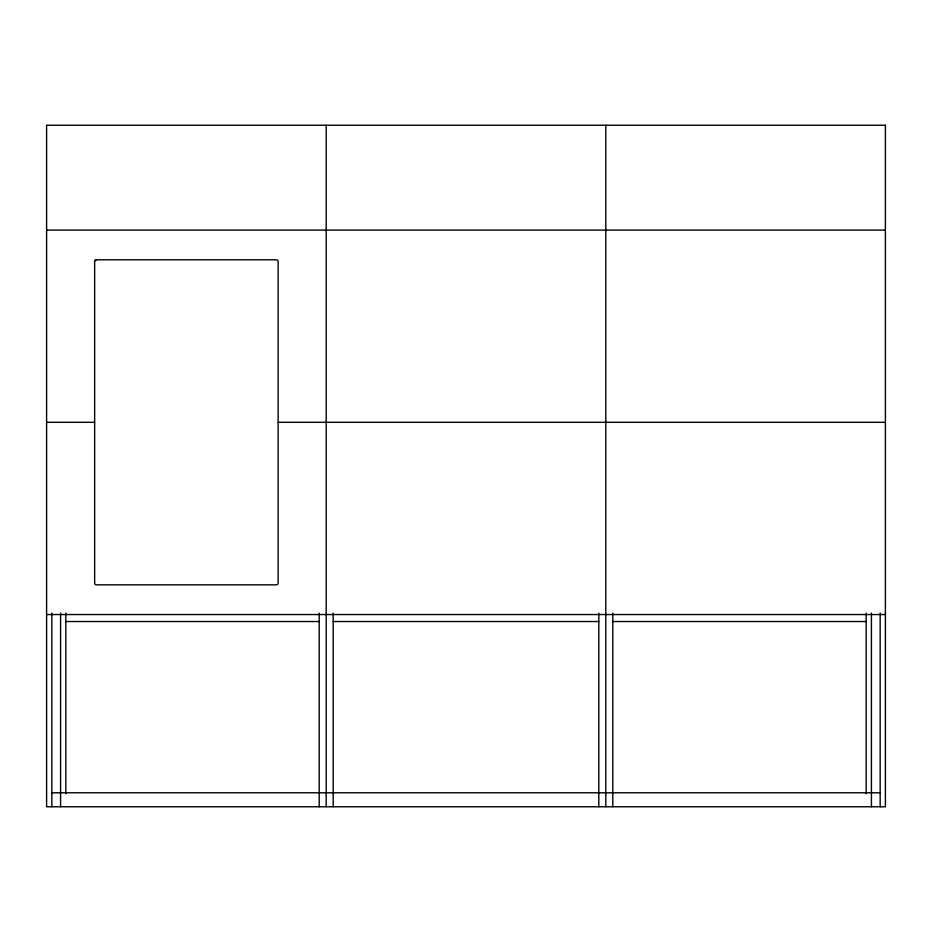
<?xml version="1.0" encoding="UTF-8"?>
<svg xmlns="http://www.w3.org/2000/svg" width="932" height="932" viewBox="0 0 932 932"><rect width="100%" height="100%" fill="white"/><g stroke="black" fill="none" stroke-linecap="round" stroke-linejoin="round"><path stroke-width="1.4" d="M46.6 230.088L885.4 230.088M96.404 259.795L276.396 259.795A1.748 1.748 0 0 1 278.144 261.543L278.144 583.082A1.748 1.748 0 0 1 276.396 584.83L96.404 584.83A1.748 1.748 0 0 1 94.656 583.082L94.656 261.543A1.748 1.748 0 0 1 96.404 259.795A1.748 1.748 0 0 0 94.656 261.543M46.6 422.312L94.656 422.312M278.144 422.312L885.4 422.312M46.6 614.538L885.4 614.538M65.823 621.528L319.21 621.528M333.19 621.528L598.81 621.528M612.79 621.528L866.178 621.528M51.843 792.783L880.158 792.783M880.158 613.081L880.158 806.763M871.42 613.081L871.42 806.763M866.178 613.139L866.178 793.656M612.79 613.081L612.79 806.763M605.8 125.237L605.8 806.763M598.81 613.081L598.81 806.763M333.19 613.081L333.19 806.763M326.2 125.237L326.2 806.763M319.21 613.081L319.21 806.763M65.823 613.139L65.823 793.656M60.58 613.081L60.58 806.763M51.843 613.081L51.843 806.763M885.4 125.237L46.6 125.237L46.6 806.763L885.4 806.763L885.4 125.237"/></g></svg>
